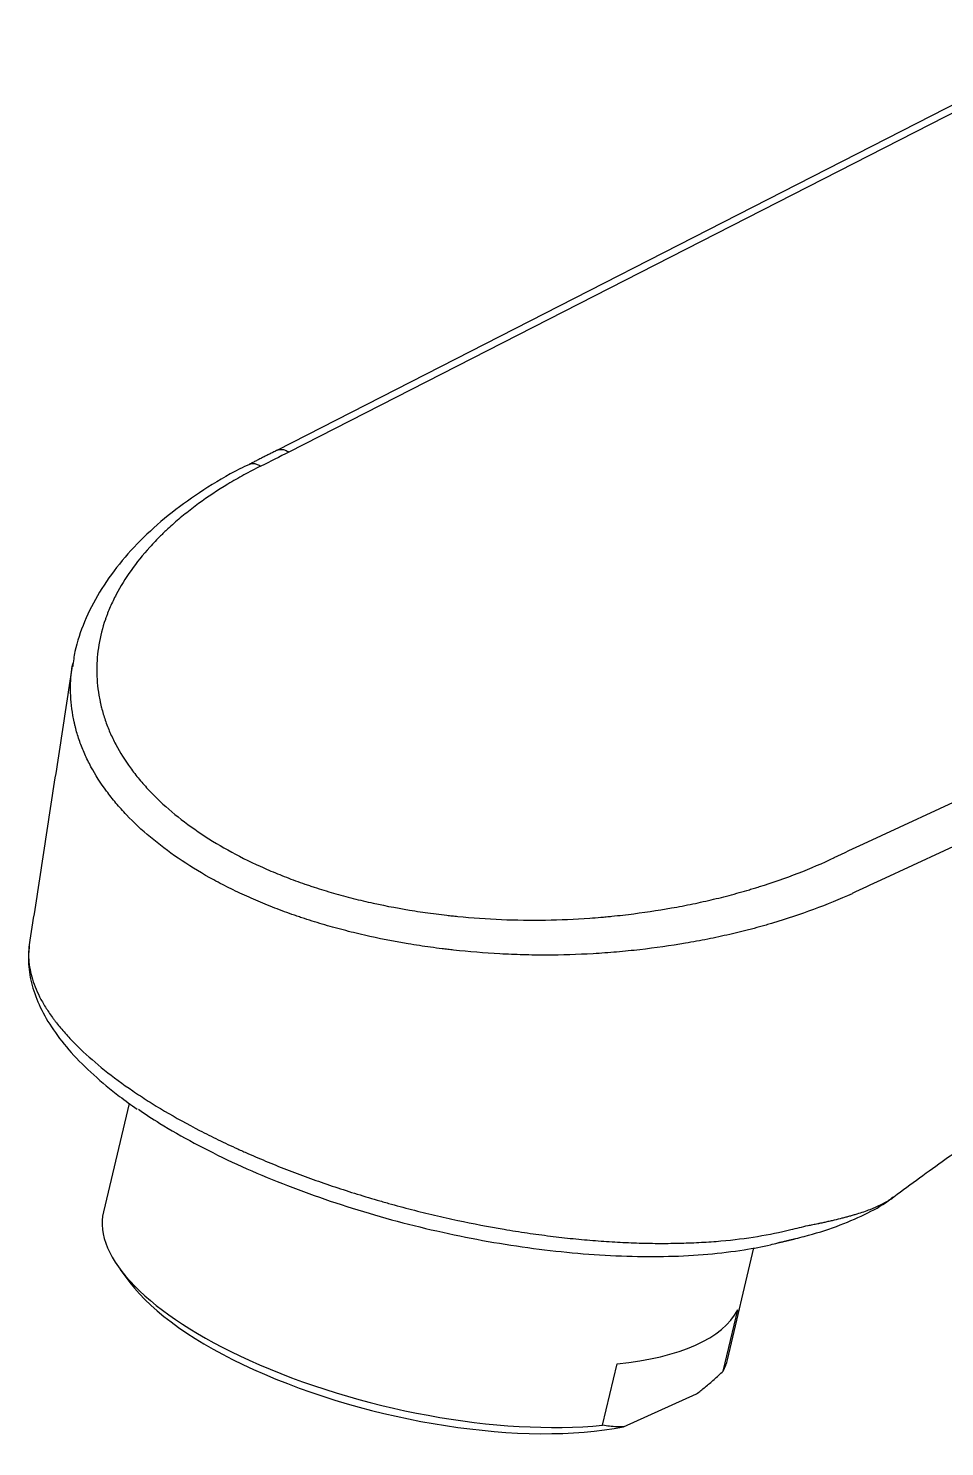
# Model space of a CAD drawing. Extents: x 900 to 2324, y -1513 to 827.
# Drawn here: x 912.1 to 945.7, y -967.2 to -915.2 of the extents above; entities that cross this region are included whole.
import ezdxf

# ---------------------------------------------------------------- set-up
doc = ezdxf.new("R2010")
doc.units = 0
doc.header["$LTSCALE"] = 4
doc.header["$MEASUREMENT"] = 0
doc.layers.add('1', color=7, linetype='CONTINUOUS')

msp = doc.modelspace()

# ---------------------------------------------------------------- linework, layer by layer
at = {"layer": '1', "color": 7, "linetype": 'Continuous', "lineweight": -3}
for p, q in [((951.445, -915.192), (921.183, -930.661)), ((951.454, -915.476), (921.628, -930.721)), ((942.678, -945.081), (979.245, -928.17)), ((979.883, -929.498), (943.316, -946.409)), ((915.774, -954.592), (914.832, -958.566)), ((937.698, -963.988), (938.67, -959.887)), ((915.449, -960.678), (915.803, -961.152)), ((937.543, -964.403), (938.075, -962.16)), ((933.123, -966.384), (933.655, -964.141)), ((933.889, -966.442), (936.565, -965.242))]:
    msp.add_line(p, q, dxfattribs=at)
for centre, major_axis, start_param, end_param in [((926.265, -961.277), (-11.433, 2.711), 0.000005, 1.102977), ((926.158, -961.726), (-10.947, 2.595), 0.433642, 1.102977), ((926.796, -959.035), (-11.433, 2.711), 2.302635, 3.044913), ((926.265, -961.277), (11.433, -2.711), 4.24457, 5.444227), ((926.265, -961.277), (11.433, -2.711), 6.186505, 6.28319), ((926.158, -961.726), (10.947, -2.595), 4.24457, 5.58391)]:
    msp.add_ellipse(centre, major_axis=major_axis, ratio=0.387383, start_param=start_param, end_param=end_param, dxfattribs=at)
for points, degree in [([(921.202, -930.651), (920.179, -931.167)], 1), ([(921.628, -930.721), (921.286, -930.896), (920.943, -931.069), (920.598, -931.242)], 3), ([(913.701, -938.475), (912.113, -948.775)], 1), ([(941.614, -945.579), (941.967, -945.412), (942.322, -945.246), (942.678, -945.081)], 3), ([(943.316, -946.409), (942.963, -946.572), (942.612, -946.735), (942.262, -946.9)], 3), ([(912.115, -948.842), (912.103, -948.93), (912.094, -949.018), (912.088, -949.106)], 3), ([(912.113, -948.771), (912.111, -948.787), (912.109, -948.802), (912.107, -948.817)], 3), ([(940.015, -959.216), (940.227, -959.167), (940.44, -959.117), (940.651, -959.067)], 3), ([(939.538, -959.703), (939.869, -959.63), (940.184, -959.551)], 2), ([(936.565, -965.242), (936.669, -965.162), (936.88, -964.993), (937.205, -964.714), (937.429, -964.51), (937.543, -964.403)], 3), ([(933.889, -966.442), (933.803, -966.446), (933.631, -966.449), (933.377, -966.429), (933.208, -966.401), (933.123, -966.384)], 3)]:
    msp.add_open_spline(points, degree=degree, dxfattribs=at)
for points, knots in [([(921.202, -930.651), (921.219, -930.643), (921.237, -930.636), (921.291, -930.621), (921.33, -930.618), (921.41, -930.626), (921.452, -930.636), (921.539, -930.669), (921.584, -930.692), (921.628, -930.721)], [0, 0, 0, 0, 0.151614, 0.151614, 0.43441, 0.43441, 0.717205, 0.717205, 1, 1, 1, 1]), ([(920.184, -931.171), (920.063, -931.226), (919.464, -931.51), (918.497, -932.095), (917.314, -932.93), (916.278, -933.839), (915.389, -934.816), (914.661, -935.85), (914.117, -936.923), (913.803, -937.844), (913.725, -938.395), (913.708, -938.577)], [0, 0, 0, 0, 0.032435, 0.163163, 0.290957, 0.42081, 0.551266, 0.681587, 0.811562, 0.938191, 1, 1, 1, 1]), ([(920.592, -931.238), (920.381, -931.343), (920.176, -931.45), (919.777, -931.669), (919.582, -931.781), (919.015, -932.125), (918.657, -932.364), (918.149, -932.736), (917.985, -932.862), (917.745, -933.054), (917.667, -933.119), (917.512, -933.25), (917.36, -933.382), (917.176, -933.549), (917.069, -933.651), (916.998, -933.72), (916.963, -933.754), (916.789, -933.926), (916.657, -934.065), (916.277, -934.486), (916.048, -934.771), (915.637, -935.35), (915.455, -935.645), (915.219, -936.094), (915.147, -936.245), (915.047, -936.473), (915, -936.588), (914.956, -936.703), (914.928, -936.78), (914.914, -936.819), (914.794, -937.166), (914.716, -937.474), (914.613, -938.091), (914.588, -938.399), (914.588, -939.015), (914.613, -939.323), (914.677, -939.707), (914.699, -939.823), (914.724, -939.938), (914.742, -940.015), (914.751, -940.054), (914.8, -940.245), (914.89, -940.55), (915.006, -940.849), (915.135, -941.145), (915.206, -941.292), (915.437, -941.729), (915.617, -942.015), (915.923, -942.436), (916.031, -942.576), (916.203, -942.783), (916.262, -942.851), (916.383, -942.988), (916.445, -943.056), (916.762, -943.394), (917.039, -943.655), (917.638, -944.159), (917.96, -944.402), (918.303, -944.636)], [0, 0, 0, 0, 0.03125, 0.03125, 0.0625, 0.0625, 0.125, 0.125, 0.15625, 0.15625, 0.171875, 0.171875, 0.1875, 0.203125, 0.210937, 0.210937, 0.21875, 0.21875, 0.25, 0.25, 0.3125, 0.3125, 0.375, 0.375, 0.40625, 0.40625, 0.421875, 0.429687, 0.429687, 0.4375, 0.4375, 0.5, 0.5, 0.5625, 0.5625, 0.625, 0.625, 0.640625, 0.648437, 0.648437, 0.65625, 0.65625, 0.6875, 0.71875, 0.71875, 0.75, 0.75, 0.8125, 0.8125, 0.84375, 0.84375, 0.859375, 0.859375, 0.875, 0.875, 0.9375, 0.9375, 1, 1, 1, 1]), ([(920.182, -931.166), (920.198, -931.159), (920.214, -931.153), (920.266, -931.139), (920.304, -931.136), (920.383, -931.145), (920.424, -931.155), (920.51, -931.189), (920.554, -931.213), (920.598, -931.242)], [0, 0, 0, 0, 0.142613, 0.142613, 0.428409, 0.428409, 0.714204, 0.714204, 1, 1, 1, 1]), ([(917.575, -945.608), (917.211, -945.36), (916.871, -945.104), (916.237, -944.573), (915.944, -944.299), (915.608, -943.945), (915.542, -943.873), (915.414, -943.73), (915.351, -943.658), (915.169, -943.441), (915.054, -943.296), (914.729, -942.855), (914.539, -942.556), (914.334, -942.176), (914.294, -942.1), (914.219, -941.947), (914.183, -941.87), (914.08, -941.638), (913.956, -941.327), (913.859, -941.011), (913.807, -940.811), (913.797, -940.771), (913.778, -940.691), (913.75, -940.571), (913.727, -940.451), (913.657, -940.052), (913.629, -939.732), (913.626, -939.132), (913.645, -938.851), (913.686, -938.571)], [0, 0, 0, 0, 0.126924, 0.126924, 0.253847, 0.253847, 0.285578, 0.285578, 0.317309, 0.317309, 0.380771, 0.380771, 0.507695, 0.507695, 0.539426, 0.539426, 0.571157, 0.571157, 0.634618, 0.69808, 0.69808, 0.713946, 0.713946, 0.729811, 0.761542, 0.761542, 0.888466, 0.888466, 1, 1, 1, 1]), ([(918.303, -944.636), (918.647, -944.871), (919.009, -945.094), (919.767, -945.516), (920.163, -945.715), (920.784, -945.997), (921.207, -946.178), (921.647, -946.348), (921.983, -946.472), (922.153, -946.532), (922.326, -946.591), (922.441, -946.63), (922.499, -946.649), (922.79, -946.744), (923.026, -946.816), (923.501, -946.954), (923.742, -947.019), (924.228, -947.142), (924.473, -947.2), (925.217, -947.363), (925.723, -947.457), (926.496, -947.579), (926.756, -947.616), (927.15, -947.666), (927.348, -947.69), (927.547, -947.711), (927.68, -947.725), (927.747, -947.732), (928.347, -947.791), (928.882, -947.829), (929.954, -947.874), (930.491, -947.881), (931.569, -947.865), (932.109, -947.841), (932.785, -947.792), (932.988, -947.776), (933.192, -947.758), (933.327, -947.746), (933.395, -947.739), (933.733, -947.705), (934.001, -947.675), (934.801, -947.572), (935.327, -947.49), (936.106, -947.347), (936.363, -947.295), (936.875, -947.185), (937.129, -947.127), (937.507, -947.034), (937.632, -947.002), (937.883, -946.936), (938.007, -946.902), (938.255, -946.833), (938.379, -946.797), (938.564, -946.742), (938.625, -946.724), (938.748, -946.687), (938.809, -946.668), (939.357, -946.497), (939.83, -946.332), (940.747, -945.977), (941.191, -945.787), (941.62, -945.583)], [0, 0, 0, 0, 0.0625, 0.0625, 0.125, 0.125, 0.15625, 0.1875, 0.1875, 0.203125, 0.210938, 0.210938, 0.21875, 0.21875, 0.25, 0.25, 0.28125, 0.28125, 0.3125, 0.3125, 0.375, 0.375, 0.40625, 0.40625, 0.421875, 0.429688, 0.429688, 0.4375, 0.4375, 0.5, 0.5, 0.5625, 0.5625, 0.625, 0.625, 0.640625, 0.648438, 0.648438, 0.65625, 0.65625, 0.6875, 0.6875, 0.75, 0.75, 0.78125, 0.78125, 0.8125, 0.8125, 0.828125, 0.828125, 0.84375, 0.84375, 0.859375, 0.859375, 0.867188, 0.867188, 0.875, 0.875, 0.9375, 0.9375, 1, 1, 1, 1]), ([(942.262, -946.907), (941.808, -947.114), (941.339, -947.307), (940.369, -947.666), (939.869, -947.832), (939.29, -948.004), (939.225, -948.023), (939.096, -948.06), (939.031, -948.079), (938.835, -948.133), (938.704, -948.169), (938.508, -948.221), (938.442, -948.238), (938.31, -948.272), (938.112, -948.322), (937.913, -948.369), (937.513, -948.461), (937.244, -948.519), (936.703, -948.627), (936.431, -948.677), (935.608, -948.817), (935.052, -948.896), (934.206, -948.992), (933.922, -949.02), (933.493, -949.057), (933.349, -949.069), (933.063, -949.089), (932.919, -949.099), (932.204, -949.14), (931.633, -949.157), (930.778, -949.158), (930.494, -949.155), (929.925, -949.14), (929.642, -949.128), (928.791, -949.082), (928.226, -949.035), (927.592, -948.966), (927.521, -948.958), (927.38, -948.941), (927.17, -948.916), (926.96, -948.889), (926.544, -948.831), (926.269, -948.789), (925.451, -948.653), (924.916, -948.547), (924.13, -948.368), (923.87, -948.304), (923.485, -948.203), (923.357, -948.169), (923.103, -948.098), (922.977, -948.061), (922.599, -947.949), (922.35, -947.871), (922.043, -947.768), (921.981, -947.748), (921.859, -947.706), (921.677, -947.642), (921.496, -947.577), (921.139, -947.444), (920.905, -947.353), (920.446, -947.163), (920.22, -947.065), (919.888, -946.913), (919.778, -946.862), (919.561, -946.757), (919.453, -946.704), (919.135, -946.543), (918.927, -946.433), (918.321, -946.094), (917.938, -945.856), (917.575, -945.608)], [0, 0, 0, 0, 0.0625, 0.0625, 0.125, 0.125, 0.132813, 0.132813, 0.140625, 0.140625, 0.15625, 0.15625, 0.164063, 0.164063, 0.171875, 0.1875, 0.1875, 0.21875, 0.21875, 0.25, 0.25, 0.3125, 0.3125, 0.34375, 0.34375, 0.359375, 0.359375, 0.375, 0.375, 0.4375, 0.4375, 0.46875, 0.46875, 0.5, 0.5, 0.5625, 0.5625, 0.570312, 0.570312, 0.578125, 0.59375, 0.59375, 0.625, 0.625, 0.6875, 0.6875, 0.71875, 0.71875, 0.734375, 0.734375, 0.75, 0.75, 0.78125, 0.78125, 0.789063, 0.789063, 0.796875, 0.8125, 0.8125, 0.84375, 0.84375, 0.875, 0.875, 0.890625, 0.890625, 0.90625, 0.90625, 0.9375, 0.9375, 1, 1, 1, 1]), ([(912.107, -948.817), (912.104, -948.844), (912.101, -948.872), (912.093, -948.956), (912.088, -949.041), (912.087, -949.128), (912.087, -949.186), (912.088, -949.215), (912.093, -949.36), (912.117, -949.595), (912.197, -949.953), (912.319, -950.316), (912.43, -950.563), (912.556, -950.811), (912.626, -950.936), (912.783, -951.188), (912.868, -951.315), (912.985, -951.475), (913.009, -951.507), (913.057, -951.572), (913.131, -951.668), (913.209, -951.764), (913.37, -951.957), (913.485, -952.086), (913.636, -952.248), (913.667, -952.28), (913.729, -952.345), (913.761, -952.377), (913.857, -952.474), (914.185, -952.797), (914.553, -953.118), (915.191, -953.627), (915.536, -953.881), (915.906, -954.133)], [0, 0, 0, 0, 0.017234, 0.017234, 0.052332, 0.069882, 0.069882, 0.087431, 0.087431, 0.157629, 0.227826, 0.298024, 0.368222, 0.368222, 0.438419, 0.438419, 0.508617, 0.508617, 0.526166, 0.526166, 0.543716, 0.578814, 0.578814, 0.649012, 0.649012, 0.666561, 0.666561, 0.684111, 0.684111, 0.71921, 0.859605, 0.859605, 1, 1, 1, 1]), ([(912.082, -949.238), (912.08, -949.324), (912.086, -949.668), (912.198, -950.286), (912.499, -951.086), (912.977, -951.906), (913.627, -952.733), (914.454, -953.551), (915.281, -954.238), (915.842, -954.648), (916.062, -954.802)], [0, 0, 0, 0, 0.042871, 0.173058, 0.310147, 0.455271, 0.606129, 0.757903, 0.908341, 1, 1, 1, 1]), ([(943.683, -958.1), (944.306, -957.628), (945.459, -956.783), (947.055, -955.684), (948.357, -954.843), (949.402, -954.194), (950.382, -953.61), (951.118, -953.179), (951.575, -952.931), (951.658, -952.886)], [0, 0, 0, 0, 0.241491, 0.443436, 0.605768, 0.7283, 0.832574, 0.9697, 1, 1, 1, 1]), ([(915.906, -954.133), (916.09, -954.259), (916.469, -954.508), (916.868, -954.753), (917.48, -955.115), (917.907, -955.351), (918.577, -955.698), (919.034, -955.927), (919.509, -956.15), (919.812, -956.288), (919.873, -956.316), (919.995, -956.371), (920.057, -956.398), (920.242, -956.48), (920.366, -956.534), (920.741, -956.693), (920.994, -956.798), (921.504, -957.001), (921.762, -957.101), (922.284, -957.295), (922.811, -957.485), (923.617, -957.756), (924.165, -957.928), (924.579, -958.054), (924.788, -958.115), (924.998, -958.176), (925.138, -958.216), (925.209, -958.236), (925.56, -958.334), (926.123, -958.486), (926.968, -958.694), (927.532, -958.821), (928.379, -959.002), (928.945, -959.11), (929.794, -959.254), (930.078, -959.298), (930.503, -959.361), (930.645, -959.381), (930.928, -959.419), (931.069, -959.437), (931.489, -959.489), (932.045, -959.552), (932.865, -959.626), (933.402, -959.662), (933.935, -959.691), (934.199, -959.702), (934.592, -959.714), (934.722, -959.717), (934.981, -959.721), (935.111, -959.722), (935.368, -959.722), (935.495, -959.722), (935.75, -959.719), (935.877, -959.716), (936.253, -959.707), (936.5, -959.697), (936.864, -959.677), (936.984, -959.67), (937.223, -959.653), (937.342, -959.643), (937.927, -959.592), (938.373, -959.536), (939.225, -959.396), (939.63, -959.313), (940.015, -959.216)], [0, 0, 0, 0, 0.03125, 0.0625, 0.0625, 0.125, 0.125, 0.15625, 0.1875, 0.1875, 0.195312, 0.195312, 0.203125, 0.203125, 0.21875, 0.21875, 0.25, 0.25, 0.28125, 0.28125, 0.3125, 0.34375, 0.375, 0.375, 0.390625, 0.398437, 0.398437, 0.40625, 0.40625, 0.4375, 0.46875, 0.5, 0.5, 0.5625, 0.5625, 0.59375, 0.59375, 0.609375, 0.609375, 0.625, 0.625, 0.65625, 0.6875, 0.71875, 0.71875, 0.75, 0.75, 0.765625, 0.765625, 0.78125, 0.78125, 0.796875, 0.796875, 0.8125, 0.8125, 0.84375, 0.84375, 0.859375, 0.859375, 0.875, 0.875, 0.9375, 0.9375, 1, 1, 1, 1]), ([(916.115, -954.809), (916.364, -954.983), (917.002, -955.403), (918.146, -956.055), (919.522, -956.745), (920.996, -957.388), (922.542, -957.975), (924.147, -958.506), (925.797, -958.975), (927.47, -959.373), (929.142, -959.698), (930.797, -959.945), (932.427, -960.114), (934.019, -960.204), (935.551, -960.212), (936.994, -960.132), (938.226, -959.981), (939.073, -959.824), (939.453, -959.729), (939.539, -959.706)], [0, 0, 0, 0, 0.044077, 0.108168, 0.17323, 0.237427, 0.300904, 0.364832, 0.428858, 0.492219, 0.555624, 0.61866, 0.681488, 0.745457, 0.809538, 0.87296, 0.936186, 0.985294, 1, 1, 1, 1]), ([(940.192, -959.546), (940.299, -959.521), (940.815, -959.393), (941.704, -959.116), (942.723, -958.681), (943.407, -958.314), (943.709, -958.068), (943.766, -958.019)], [0, 0, 0, 0, 0.076902, 0.373754, 0.660416, 0.933847, 1, 1, 1, 1]), ([(941.005, -958.997), (941.019, -958.994), (941.032, -958.992), (941.058, -958.986), (941.098, -958.978), (941.189, -958.959), (941.266, -958.942), (941.368, -958.92), (941.419, -958.908), (941.519, -958.885), (941.569, -958.874), (941.716, -958.839), (941.812, -958.816), (941.929, -958.786), (941.953, -958.78), (941.999, -958.767), (942.022, -958.761), (942.092, -958.743), (942.183, -958.718), (942.272, -958.692), (942.359, -958.667), (942.403, -958.654), (942.531, -958.615), (942.613, -958.588), (942.774, -958.533), (942.852, -958.505), (942.946, -958.468), (942.965, -958.46), (943.002, -958.445), (943.058, -958.423), (943.111, -958.4), (943.217, -958.353), (943.285, -958.321), (943.415, -958.255), (943.478, -958.221), (943.569, -958.167), (943.599, -958.149), (943.643, -958.121), (943.657, -958.111), (943.686, -958.092), (943.729, -958.063), (943.771, -958.033), (943.798, -958.013)], [0, 0, 0, 0, 0.010855, 0.010855, 0.02171, 0.04342, 0.086839, 0.086839, 0.130259, 0.130259, 0.173679, 0.173679, 0.260518, 0.260518, 0.282228, 0.282228, 0.303938, 0.303938, 0.347358, 0.390778, 0.390778, 0.434197, 0.434197, 0.521037, 0.521037, 0.607876, 0.607876, 0.629586, 0.629586, 0.651296, 0.694716, 0.694716, 0.781555, 0.781555, 0.868395, 0.868395, 0.911815, 0.911815, 0.933524, 0.933524, 0.955234, 1, 1, 1, 1]), ([(940.647, -959.07), (940.708, -959.057), (940.768, -959.044), (940.888, -959.019), (940.948, -959.008), (941.005, -958.997)], [0, 0, 0, 0, 0.5, 0.5, 1, 1, 1, 1])]:
    msp.add_open_spline(points, degree=3, knots=knots, dxfattribs=at)

doc.saveas('drawing.dxf')
